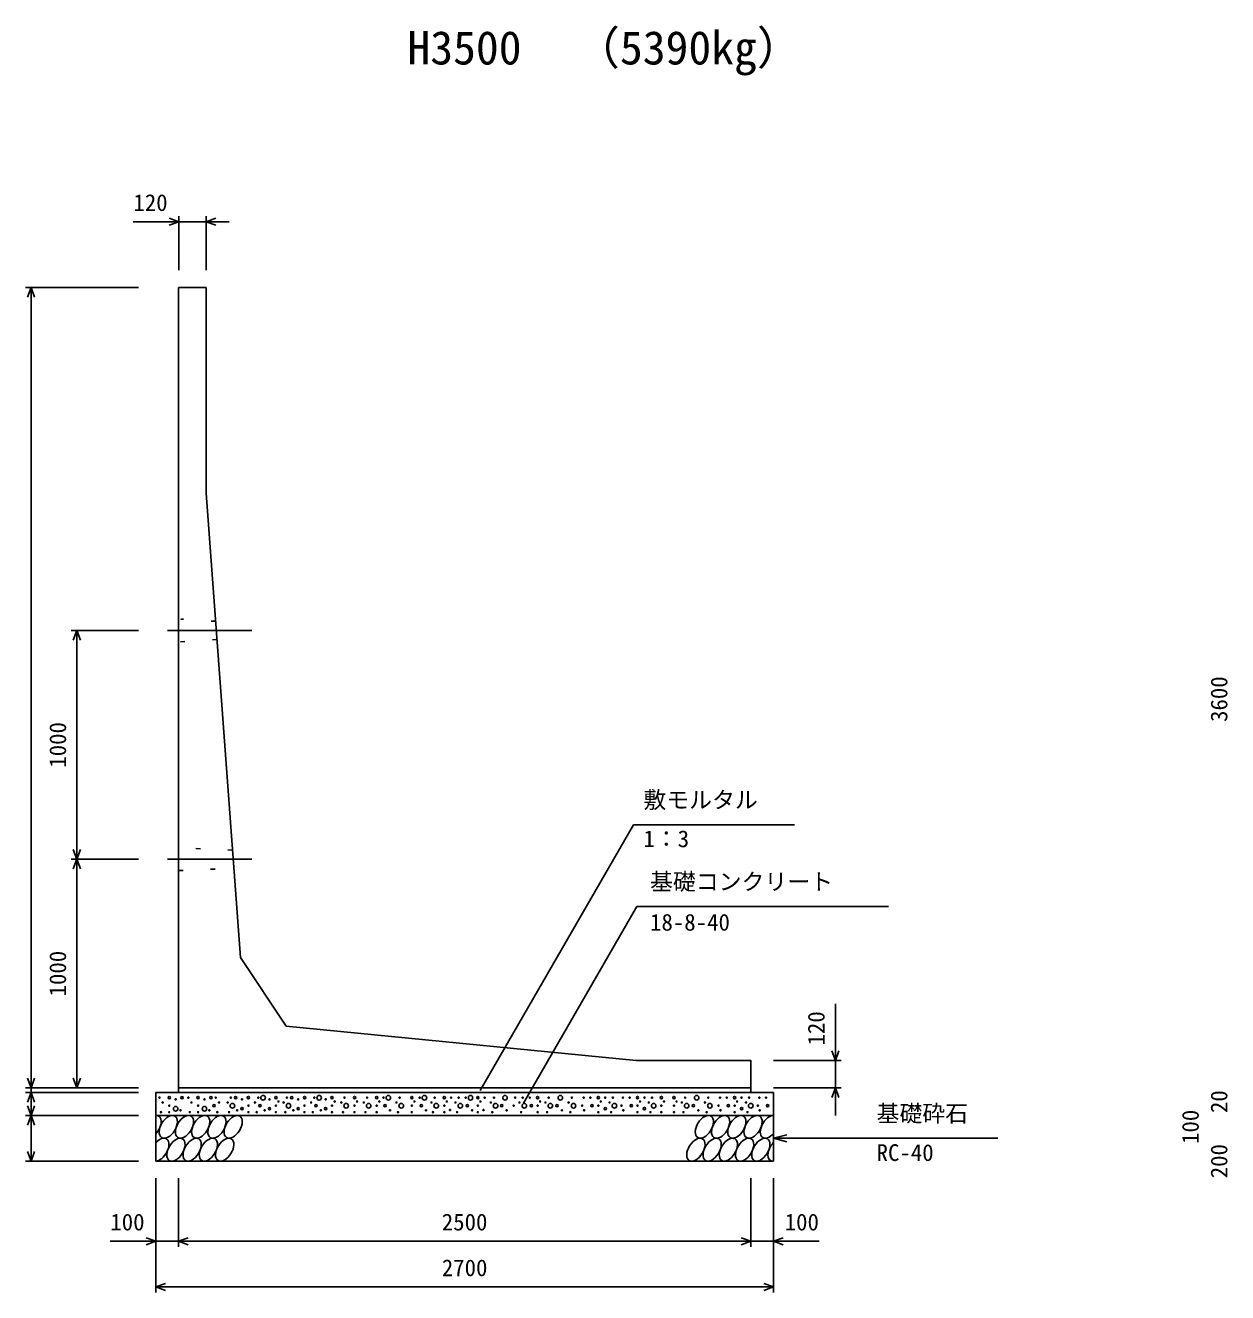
# Model space of a CAD drawing. Units: millimetres, scale not verified. Extents: x -67200 to 67200, y -23760 to 23760.
# Drawn here: x 29042 to 34297, y -13701 to -8160 of the extents above; entities that cross this region are included whole.
import ezdxf
from ezdxf.enums import TextEntityAlignment as Align

# ---------------------------------------------------------------- set-up
doc = ezdxf.new("R2010")
doc.units = ezdxf.units.MM
doc.header["$LTSCALE"] = 80
doc.linetypes.add('CHAIN1', pattern=[8, 5, -1, 1, -1])
doc.linetypes.add('DOTTED', pattern=[1.75, 0.25, -1.5])
for name, color, linetype, lineweight in [('0-0_CENTER', 7, 'CHAIN1', 25), ('0-1_DIM', 7, 'Continuous', 25), ('0-3_HATCH', 6, 'Continuous', 25), ('0-6_OUTLINE', 1, 'Continuous', 25), ('0-7_OUTLINE2', 4, 'DOTTED', 25), ('0-8_TXT', 7, 'Continuous', 25)]:
    doc.layers.add(name, color=color, linetype=linetype, lineweight=lineweight)
doc.styles.add('ＭＳ ゴシック', font='')
doc.styles.get('ＭＳ ゴシック').set_extended_font_data('MS Gothic')

msp = doc.modelspace()

# ---------------------------------------------------------------- linework, layer by layer
at = {"layer": '0-0_CENTER'}
for p, q in [((30032.43, -10805.79), (29663.24, -10805.79)), ((30032.43, -11805.79), (29663.24, -11805.79))]:
    msp.add_line(p, q, dxfattribs=at)
at = {"layer": '0-1_DIM'}
for p, q in [((29513.49, -9018.9), (29713.04, -9018.9)), ((29713.04, -8993.9), (29713.04, -9230.79)), ((29833.04, -9018.9), (29713.04, -9018.9)), ((29833.04, -8993.9), (29833.04, -9230.79)), ((29833.04, -9018.9), (29933.04, -9018.9)), ((29042.32, -9305.79), (29537.32, -9305.79)), ((29067.32, -12805.79), (29067.32, -9305.79)), ((29242.32, -10805.79), (29537.32, -10805.79)), ((29267.32, -10805.79), (29267.32, -11805.79)), ((31029.45, -12817.69), (31700.72, -11655.01)), ((32403.14, -11655.01), (31700.72, -11655.01)), ((29242.32, -11805.79), (29537.32, -11805.79)), ((29267.32, -11805.79), (29267.32, -12805.79)), ((31218.93, -12872.08), (31715.2, -12012.52)), ((32814.75, -12012.52), (31715.2, -12012.52)), ((32582.32, -12685.79), (32582.32, -12438.1)), ((32607.32, -12685.79), (32312.32, -12685.79)), ((32582.32, -12685.79), (32582.32, -12805.79)), ((29042.32, -12805.79), (29537.32, -12805.79)), ((29042.32, -12825.79), (29537.32, -12825.79)), ((29067.32, -12805.79), (29067.32, -12825.79)), ((29067.32, -12825.79), (29067.32, -12925.79)), ((32607.32, -12805.79), (32312.32, -12805.79)), ((32582.32, -12925.79), (32582.32, -12805.79)), ((29042.32, -12925.79), (29537.32, -12925.79)), ((29067.32, -12925.79), (29067.32, -13125.79)), ((32312.32, -13025.79), (32370.28, -13010.26)), ((33292.64, -13025.79), (32312.32, -13025.79)), ((32312.32, -13025.79), (32370.28, -13041.32)), ((29042.32, -13125.79), (29537.32, -13125.79)), ((29612.32, -13700.79), (29612.32, -13200.79)), ((29712.32, -13500.79), (29712.32, -13200.79)), ((32212.32, -13500.79), (32212.32, -13200.79)), ((32212.32, -13500.79), (32212.32, -13200.79)), ((32312.32, -13700.79), (32312.32, -13200.79)), ((29412.78, -13475.79), (29612.32, -13475.79)), ((29712.32, -13475.79), (29612.32, -13475.79)), ((32212.32, -13475.79), (29712.32, -13475.79)), ((32312.32, -13475.79), (32212.32, -13475.79)), ((32511.87, -13475.79), (32312.32, -13475.79)), ((32312.32, -13675.79), (29612.32, -13675.79))]:
    msp.add_line(p, q, dxfattribs=at)
for points in [[(29670.75, -9003.51), (29713.04, -9018.9), (29670.75, -9034.29)], [(29875.32, -9003.51), (29833.04, -9018.9), (29875.32, -9034.29)], [(29082.71, -9348.08), (29067.32, -9305.79), (29051.93, -9348.08)], [(29282.71, -10848.08), (29267.32, -10805.79), (29251.93, -10848.08)], [(29282.71, -11763.51), (29267.32, -11805.79), (29251.93, -11763.51)], [(29282.71, -11848.08), (29267.32, -11805.79), (29251.93, -11848.08)], [(32566.93, -12643.51), (32582.32, -12685.79), (32597.71, -12643.51)], [(29082.71, -12763.51), (29067.32, -12805.79), (29051.93, -12763.51)], [(29282.71, -12763.51), (29267.32, -12805.79), (29251.93, -12763.51)], [(29082.71, -12868.08), (29067.32, -12825.79), (29051.93, -12868.08)], [(32566.93, -12848.08), (32582.32, -12805.79), (32597.71, -12848.08)], [(29082.71, -12883.51), (29067.32, -12925.79), (29051.93, -12883.51)], [(29082.71, -12968.08), (29067.32, -12925.79), (29051.93, -12968.08)], [(29082.71, -13083.51), (29067.32, -13125.79), (29051.93, -13083.51)], [(29570.04, -13460.4), (29612.32, -13475.79), (29570.04, -13491.18)], [(29754.61, -13460.4), (29712.32, -13475.79), (29754.61, -13491.18)], [(32170.04, -13460.4), (32212.32, -13475.79), (32170.04, -13491.18)], [(32354.61, -13460.4), (32312.32, -13475.79), (32354.61, -13491.18)], [(29654.61, -13660.4), (29612.32, -13675.79), (29654.61, -13691.18)], [(32270.04, -13660.4), (32312.32, -13675.79), (32270.04, -13691.18)]]:
    msp.add_lwpolyline(points, dxfattribs=at)
at = {"layer": '0-3_HATCH'}
for centre, radius in [((29628.29, -12848.62), 2.5), ((29671.18, -12847.74), 5), ((29699.22, -12855.62), 2.5), ((29727.26, -12848.62), 5), ((29754.39, -12848.62), 2.5), ((29797.29, -12847.74), 5), ((29825.33, -12855.62), 2.5), ((29853.36, -12848.62), 5), ((29874.39, -12848.62), 2.5), ((29940.25, -12848.62), 2.5), ((29961.28, -12848.62), 5), ((29989.32, -12855.62), 2.5), ((30017.35, -12847.74), 5), ((30060.25, -12848.62), 2.5), ((30081.28, -12848.62), 10), ((30109.32, -12855.62), 2.5), ((30137.35, -12847.74), 5), ((30185.47, -12848.62), 2.5), ((30206.5, -12848.62), 5), ((30234.54, -12855.62), 2.5), ((30262.58, -12847.74), 5), ((30305.47, -12848.62), 2.5), ((30326.5, -12848.62), 10), ((30354.54, -12855.62), 2.5), ((30382.58, -12847.74), 5), ((30437.4, -12848.62), 2.5), ((30481.02, -12847.74), 5), ((30535.84, -12848.62), 2.5), ((30578.01, -12847.74), 5), ((30607.71, -12848.62), 2.5), ((30628.74, -12848.62), 10), ((30678.11, -12848.62), 2.5), ((30731.4, -12847.74), 5), ((30765.37, -12848.62), 2.5), ((30786.4, -12848.62), 10), ((30831.08, -12848.62), 2.5), ((30873.26, -12847.74), 5), ((30902.96, -12848.62), 2.5), ((30936.21, -12848.62), 2.5), ((30966.99, -12848.62), 2.5), ((30988.03, -12848.62), 10), ((31019.79, -12847.74), 5), ((31049.49, -12848.62), 2.5), ((31090.5, -12848.62), 2.5), ((31138.66, -12848.62), 10), ((31182.75, -12848.62), 2.5), ((31216, -12848.62), 2.5), ((31246.79, -12848.62), 2.5), ((31281.19, -12847.74), 5), ((31329.67, -12848.62), 2.5), ((31380.31, -12848.62), 10), ((31430.94, -12848.62), 2.5), ((31482.41, -12848.62), 2.5), ((31511.78, -12848.62), 2.5), ((31546.19, -12847.74), 5), ((31576.5, -12848.62), 2.5), ((31609.73, -12848.62), 2.5), ((31653.9, -12848.62), 2.5), ((31683.27, -12848.62), 2.5), ((31717.68, -12847.74), 5), ((31747.99, -12848.62), 2.5), ((31781.22, -12848.62), 2.5), ((31822.15, -12847.74), 5), ((31877.16, -12847.74), 5), ((31925.64, -12848.62), 2.5), ((31976.27, -12848.62), 10), ((32026.91, -12848.62), 2.5), ((32078.38, -12848.62), 2.5), ((32107.75, -12848.62), 2.5), ((32142.16, -12847.74), 5), ((32172.47, -12848.62), 2.5), ((32205.7, -12848.62), 2.5), ((32249.86, -12848.62), 2.5), ((32279.24, -12848.62), 2.5), ((29642.31, -12869.63), 2.5), ((29671.18, -12883.63), 2.5), ((29699.22, -12896.77), 10), ((29720.25, -12903.77), 2.5), ((29768.41, -12869.63), 2.5), ((29797.29, -12883.63), 2.5), ((29825.33, -12896.77), 10), ((29846.35, -12903.77), 2.5), ((29867.38, -12883.63), 5), ((29888.41, -12869.63), 2.5), ((29926.23, -12869.63), 2.5), ((29947.26, -12883.63), 10), ((29968.29, -12903.77), 2.5), ((29989.32, -12896.77), 5), ((30017.35, -12883.63), 2.5), ((30046.23, -12869.63), 2.5), ((30067.26, -12883.63), 5), ((30088.29, -12903.77), 2.5), ((30109.32, -12896.77), 5), ((30137.35, -12883.63), 2.5), ((30148.69, -12865.31), 2.5), ((30171.45, -12869.63), 2.5), ((30192.48, -12883.63), 10), ((30213.51, -12903.77), 2.5), ((30234.54, -12896.77), 5), ((30262.58, -12883.63), 2.5), ((30291.45, -12869.63), 2.5), ((30312.48, -12883.63), 5), ((30333.51, -12903.77), 2.5), ((30354.54, -12896.77), 5), ((30382.58, -12883.63), 2.5), ((30393.92, -12865.31), 2.5), ((30423.38, -12869.63), 2.5), ((30444.41, -12883.63), 10), ((30481.02, -12883.63), 2.5), ((30492.36, -12865.31), 2.5), ((30521.82, -12869.63), 2.5), ((30542.85, -12883.63), 10), ((30578.01, -12883.63), 2.5), ((30589.35, -12865.31), 2.5), ((30614.72, -12883.63), 5), ((30635.75, -12903.77), 2.5), ((30664.09, -12869.63), 2.5), ((30685.12, -12883.63), 10), ((30731.4, -12883.63), 2.5), ((30742.74, -12865.31), 2.5), ((30772.38, -12883.63), 5), ((30793.41, -12903.77), 2.5), ((30817.06, -12869.63), 2.5), ((30838.09, -12883.63), 10), ((30873.26, -12883.63), 2.5), ((30884.6, -12865.31), 2.5), ((30897.92, -12901.98), 2.5), ((30922.19, -12869.63), 2.5), ((30943.22, -12883.63), 10), ((30974.01, -12883.63), 5), ((30995.03, -12903.77), 2.5), ((31019.79, -12883.63), 2.5), ((31031.13, -12865.31), 2.5), ((31044.45, -12901.98), 2.5), ((31076.48, -12869.63), 2.5), ((31097.51, -12883.63), 10), ((31124.64, -12883.63), 5), ((31145.67, -12903.77), 2.5), ((31176.32, -12883.63), 2.5), ((31201.98, -12869.63), 2.5), ((31223.01, -12883.63), 10), ((31253.8, -12883.63), 5), ((31281.19, -12883.63), 2.5), ((31292.53, -12865.31), 2.5), ((31315.65, -12869.63), 2.5), ((31336.68, -12883.63), 10), ((31366.29, -12883.63), 5), ((31387.32, -12903.77), 2.5), ((31416.93, -12869.63), 2.5), ((31437.96, -12883.63), 10), ((31475.98, -12883.63), 2.5), ((31484.32, -12903.77), 2.5), ((31518.8, -12883.63), 5), ((31546.19, -12883.63), 2.5), ((31557.53, -12865.31), 2.5), ((31576.67, -12895.92), 5), ((31595.71, -12869.63), 2.5), ((31616.74, -12883.63), 10), ((31647.47, -12883.63), 2.5), ((31655.81, -12903.77), 2.5), ((31690.28, -12883.63), 5), ((31717.68, -12883.63), 2.5), ((31729.02, -12865.31), 2.5), ((31748.15, -12895.92), 5), ((31767.2, -12869.63), 2.5), ((31788.23, -12883.63), 10), ((31822.15, -12883.63), 2.5), ((31833.49, -12865.31), 2.5), ((31877.16, -12883.63), 2.5), ((31888.5, -12865.31), 2.5), ((31911.62, -12869.63), 2.5), ((31932.65, -12883.63), 10), ((31962.25, -12883.63), 5), ((31983.28, -12903.77), 2.5), ((32012.89, -12869.63), 2.5), ((32033.92, -12883.63), 10), ((32071.95, -12883.63), 2.5), ((32080.29, -12903.77), 2.5), ((32114.76, -12883.63), 5), ((32142.16, -12883.63), 2.5), ((32153.5, -12865.31), 2.5), ((32172.63, -12895.92), 5), ((32191.68, -12869.63), 2.5), ((32212.71, -12883.63), 10), ((32243.43, -12883.63), 2.5), ((32251.77, -12903.77), 2.5), ((32286.25, -12883.63), 5), ((29635.3, -12911.65), 2.5), ((29671.18, -12911.65), 2.5), ((29761.4, -12911.65), 2.5), ((29797.29, -12911.65), 2.5), ((29881.4, -12911.65), 2.5), ((29933.24, -12911.65), 2.5), ((30017.35, -12911.65), 2.5), ((30053.24, -12911.65), 2.5), ((30137.35, -12911.65), 2.5), ((30178.46, -12911.65), 2.5), ((30262.58, -12911.65), 2.5), ((30298.46, -12911.65), 2.5), ((30382.58, -12911.65), 2.5), ((30430.39, -12911.65), 2.5), ((30481.02, -12911.65), 2.5), ((30528.83, -12911.65), 2.5), ((30578.01, -12911.65), 2.5), ((30671.1, -12911.65), 2.5), ((30731.4, -12911.65), 2.5), ((30824.07, -12911.65), 2.5), ((30873.26, -12911.65), 2.5), ((30929.2, -12911.65), 2.5), ((31019.79, -12911.65), 2.5), ((31083.49, -12911.65), 2.5), ((31208.99, -12911.65), 2.5), ((31281.19, -12911.65), 2.5), ((31322.66, -12911.65), 2.5), ((31423.94, -12911.65), 2.5), ((31546.19, -12911.65), 2.5), ((31602.72, -12911.65), 2.5), ((31717.68, -12911.65), 2.5), ((31774.21, -12911.65), 2.5), ((31822.15, -12911.65), 2.5), ((31877.16, -12911.65), 2.5), ((31918.63, -12911.65), 2.5), ((32019.9, -12911.65), 2.5), ((32142.16, -12911.65), 2.5), ((32198.69, -12911.65), 2.5)]:
    msp.add_circle(centre, radius, dxfattribs=at)
for centre, start_param, end_param in [((29595.83, -12975.81), 4.385593, 6.6745444), ((32293.84, -12975.81), 0.3357715, 4.4411806), ((29629.6, -13075.79), 3.5111464, 7.548991), ((32327.6, -13075.79), 1.2110787, 3.5658734)]:
    msp.add_ellipse(centre, major_axis=(29.09, 47.08), ratio=0.5792, start_param=start_param, end_param=end_param, dxfattribs=at)
for centre in [(29666.78, -12975.81), (29737.73, -12975.81), (29808.67, -12975.81), (29879.62, -12975.81), (29950.56, -12975.81), (32010.06, -12975.81), (32081.01, -12975.81), (32151.95, -12975.81), (32222.9, -12975.81), (29700.54, -13075.79), (29771.49, -13075.79), (29842.43, -13075.79), (29913.38, -13075.79), (31972.88, -13075.79), (32043.82, -13075.79), (32114.77, -13075.79), (32185.71, -13075.79), (32256.66, -13075.79)]:
    msp.add_ellipse(centre, major_axis=(29.09, 47.08), ratio=0.5792, dxfattribs=at)
at = {"layer": '0-6_OUTLINE'}
for p, q in [((29832.32, -9305.79), (29712.32, -9305.79)), ((29712.32, -12825.79), (29712.32, -9305.79)), ((29832.32, -9305.79), (29832.32, -10205.79)), ((29832.32, -10205.79), (29982.32, -12235.79)), ((30182.32, -12535.79), (29982.32, -12235.79)), ((31712.32, -12685.79), (30182.32, -12535.79)), ((29712.32, -12805.79), (32212.32, -12805.79)), ((32312.32, -12825.79), (32312.32, -13125.79)), ((32312.32, -12925.79), (29612.32, -12925.79)), ((32312.32, -13125.79), (29612.32, -13125.79))]:
    msp.add_line(p, q, dxfattribs=at)
for points in [[(32212.32, -12825.79), (32212.32, -12685.79), (31712.32, -12685.79)], [(32312.32, -12825.79), (29612.32, -12825.79), (29612.32, -13125.79)]]:
    msp.add_lwpolyline(points, dxfattribs=at)
at = {"layer": '0-7_OUTLINE2'}
for p, q in [((29873.7, -10765.79), (29721.32, -10755.79)), ((29879.61, -10845.79), (29712.32, -10855.79)), ((29947.59, -11765.79), (29712.32, -11755.79)), ((29712.32, -11855.79), (29953.5, -11845.79))]:
    msp.add_line(p, q, dxfattribs=at)

# ---------------------------------------------------------------- texts
at = {"layer": '0-1_DIM', "style": 'ＭＳ ゴシック'}
for s, p in [('120', (29514.4, -8993.9)), ('敷モルタル', (31743.57, -11605.01)), ('1：3', (31743.57, -11775.13)), ('基礎コンクリート', (31772.46, -11962.52)), ('18-8-40', (31772.46, -12140.15)), ('基礎砕石', (32762.57, -12975.79)), ('RC-40', (32762.57, -13147.17)), ('100', (29413.68, -13450.79)), ('2500', (30862.32, -13450.79)), ('100', (32360.96, -13450.79)), ('2700', (30862.32, -13650.79))]:
    msp.add_text(s, height=73.31, dxfattribs=at).set_placement(p, align=Align.BOTTOM_LEFT)
for s, p in [('3600', (34317.68, -11205.79)), ('1000', (29242.32, -11405.79)), ('1000', (29242.32, -12405.79)), ('120', (32557.32, -12620.15)), ('20', (34317.68, -12915.73)), ('100', (34192.68, -13050.79)), ('200', (34317.68, -13200.79))]:
    msp.add_text(s, height=73.31, rotation=90, dxfattribs=at).set_placement(p, align=Align.BOTTOM_LEFT)
at = {"layer": '0-8_TXT', "style": 'ＭＳ ゴシック'}
for s, p in [('H3500', (30712.32, -8375.55)), ('（5390kg）', (31440.94, -8375.55))]:
    msp.add_text(s, height=146.6, dxfattribs=at).set_placement(p, align=Align.BOTTOM_LEFT)

doc.saveas('drawing.dxf')
